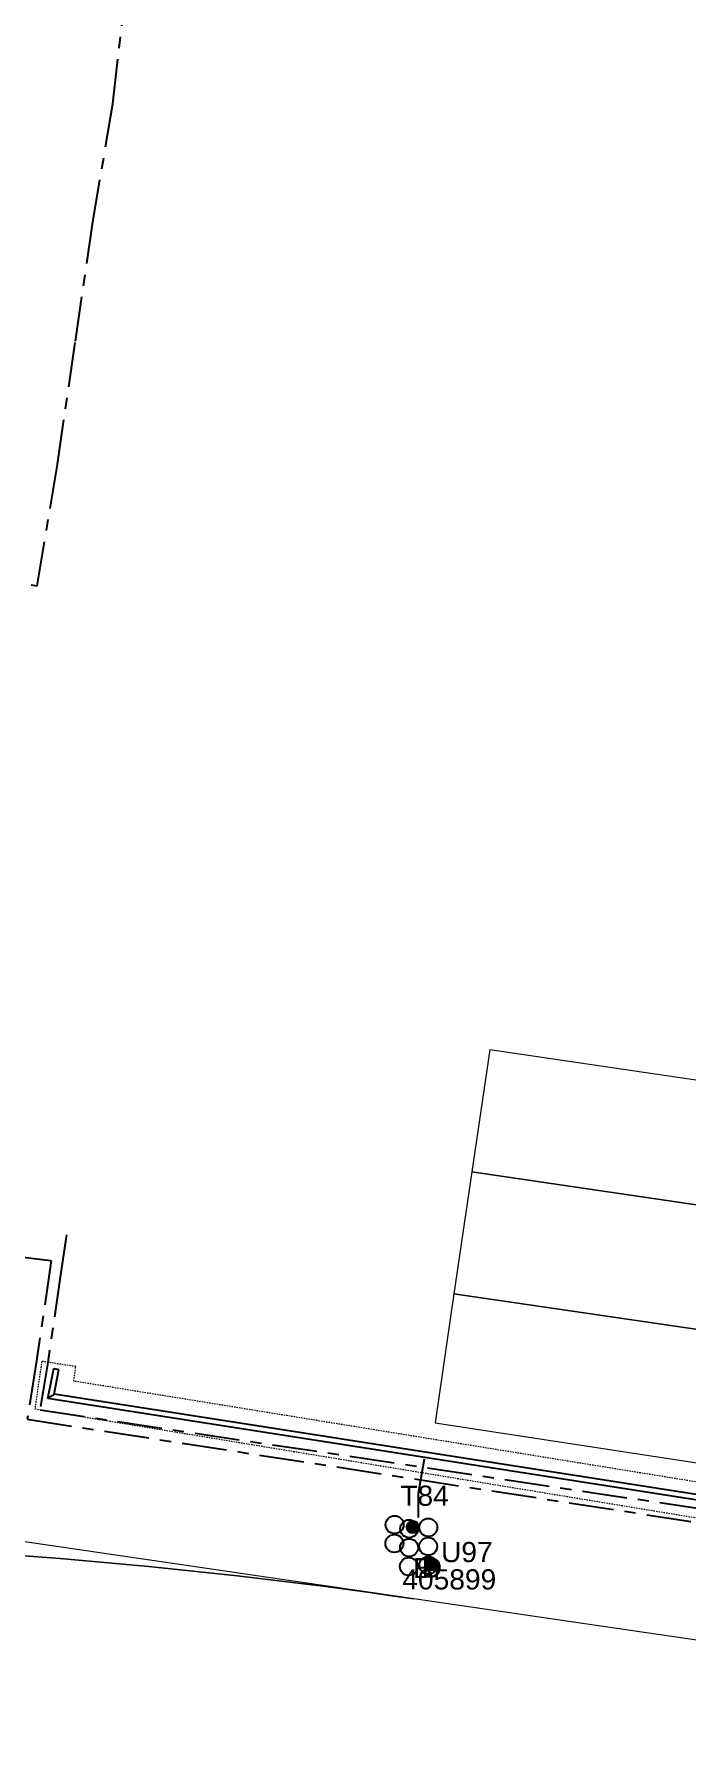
# Model space of a CAD drawing. Header units: metres. Extents: x 302924 to 304532, y 6268290 to 6269135.
# Drawn here: x 304122 to 304180.3, y 6268795 to 6268948.2 of the extents above; entities that cross this region are included whole.
import ezdxf
from ezdxf.enums import TextEntityAlignment as Align

# ---------------------------------------------------------------- set-up
doc = ezdxf.new("R2010")
doc.units = ezdxf.units.M
for name, pattern in [('Cable Exist UG', [7, 4, -1, 1, -1]), ('DASHED', [19.05, 12.7, -6.35]), ('HIDDEN2', [0.1875, 0.125, -0.0625])]:
    doc.linetypes.add(name, pattern=pattern)
doc.layers.get('0').update_dxf_attribs({"color": 6})
for name, color, linetype, lineweight in [('_User Miscellaneous1', 30, 'Continuous', 13), ('_User Miscellaneous5', 121, 'Continuous', 13), ('Cadastre Other Property_SP_EXT', 138, 'DASHED', 15), ('Mains_HV_EXT', 13, 'Continuous', 25), ('Mains_LV_EXT', 163, 'Continuous', 25)]:
    doc.layers.add(name, color=color, linetype=linetype, lineweight=lineweight)
doc.layers.add('Duct_SP_EXT', color=30, linetype='Continuous')
doc.styles.get("Standard").update_dxf_attribs({"font": 'arial.ttf'})

# ---------------------------------------------------------------- blocks, each defined once
blk = doc.blocks.new('DUCT_EXT')
blk.add_circle((0, 0.8), 0.8)
at = {"flags": 1}
blk.add_attdef('Z', (0, 0), '', height=0.2, dxfattribs=at)
at = {"flags": 9}
for tag, p in [('DUCT_CODE', (0, 0)), ('XSECT_TYPE', (0, -0.2)), ('STATE', (0, -0.6)), ('FB_REFERENCE', (0, -0.4)), ('NOTES', (0, -0.8))]:
    blk.add_attdef(tag, text='', height=0.2, dxfattribs=at).set_placement(p, align=Align.MIDDLE_LEFT)
blk = doc.blocks.new('CABLE_LARGE_EXT')
h = blk.add_hatch(color=256)
edge = h.paths.add_edge_path()
edge.add_arc((0, 0.55), 0.55, 0, 360)
blk.add_circle((0, 0.55), 0.55)
at = {"flags": 1}
blk.add_attdef('Z', (0, 0), '', height=0.2, dxfattribs=at)
at = {"flags": 9}
for tag, p in [('COND_CODE', (0, 0)), ('STATE', (0, -0.4)), ('XSECT_SIZE', (0, -0.6)), ('FB_REFERENCE', (0, -0.2)), ('NOTES', (0, -0.8))]:
    blk.add_attdef(tag, text='', height=0.2, dxfattribs=at).set_placement(p, align=Align.MIDDLE_LEFT)

msp = doc.modelspace()

# ---------------------------------------------------------------- linework, layer by layer
at = {"layer": '_User Miscellaneous1', "transparency": 33554687}
for p, q in [((304123.2172, 6268826.3404), (304123.7457, 6268829.0182)), ((304123.7457, 6268829.0182), (304123.9812, 6268828.9717)), ((304123.7848, 6268826.7375), (304124.2167, 6268828.9253)), ((304124.2167, 6268828.9253), (304123.9812, 6268828.9717)), ((304123.2172, 6268826.3404), (304123.501, 6268826.539)), ((304183.3415, 6268816.9416), (304123.2172, 6268826.3404)), ((304123.7848, 6268826.7375), (304123.501, 6268826.539)), ((304183.4244, 6268817.4144), (304123.7848, 6268826.7375))]:
    msp.add_line(p, q, dxfattribs=at)
at = {"layer": '_User Miscellaneous5', "linetype": 'Continuous', "transparency": 33554597}
for points in [[(304195.2977, 6268852.7007), (304162.6979, 6268857.4835), (304161.1012, 6268846.5993), (304193.6984, 6268841.8176), (304195.2977, 6268852.7007)], [(304193.6984, 6268841.8176), (304161.1012, 6268846.5993), (304159.5044, 6268835.7153), (304192.0999, 6268830.9335), (304193.6984, 6268841.8176)], [(304192.0999, 6268830.9335), (304159.5044, 6268835.7153), (304157.8144, 6268824.1917), (304190.3788, 6268819.2194), (304192.0999, 6268830.9335)]]:
    msp.add_lwpolyline(points, close=True, dxfattribs=at)
for points in [[(304120.3413, 6268812.3651), (304122.3244, 6268812.2148), (304124.3076, 6268812.0565), (304126.2902, 6268811.8912), (304128.2714, 6268811.717), (304130.2526, 6268811.5358), (304132.2332, 6268811.3456), (304134.2123, 6268811.1485), (304136.1914, 6268810.9433), (304138.1692, 6268810.7302), (304140.1463, 6268810.5091), (304142.1218, 6268810.2801), (304144.0976, 6268810.0431), (304146.0718, 6268809.798), (304148.0445, 6268809.546), (304150.0166, 6268809.2851), (304151.988, 6268809.0171), (304153.9579, 6268808.7412), (304155.9271, 6268808.4573), (303868.4049, 6268850.5457)], [(304184.0359, 6268776.0409), (304188.1062, 6268803.7465), (304188.1062, 6268803.7465), (304155.9271, 6268808.4573), (304153.9579, 6268808.7412), (304151.988, 6268809.0171), (304150.0166, 6268809.2851), (304148.0445, 6268809.546), (304146.0718, 6268809.798), (304144.0976, 6268810.0431), (304142.1218, 6268810.2801), (304140.1463, 6268810.5091), (304138.1692, 6268810.7302), (304136.1914, 6268810.9433), (304134.2123, 6268811.1485), (304132.2332, 6268811.3456), (304130.2526, 6268811.5358), (304128.2714, 6268811.717), (304126.2902, 6268811.8912), (304124.3076, 6268812.0565), (304122.3244, 6268812.2148), (304120.3413, 6268812.3651)]]:
    msp.add_lwpolyline(points, dxfattribs=at)
at = {"layer": 'Cadastre Other Property_SP_EXT', "linetype": 'HIDDEN2'}
msp.add_lwpolyline([(304122.6763, 6268829.6742), (304122.0631, 6268825.4358), (304190.162, 6268814.2173), (304190.6241, 6268817.3638), (304125.5398, 6268827.9032), (304125.7155, 6268829.1973), (304122.6763, 6268829.6742)], close=True, dxfattribs=at)
at = {"layer": 'Duct_SP_EXT'}
for p, q in [((304123.2172, 6268826.3404), (304123.7457, 6268829.0182)), ((304123.7457, 6268829.0182), (304123.9812, 6268828.9717)), ((304123.7848, 6268826.7375), (304124.2167, 6268828.9253)), ((304124.2167, 6268828.9253), (304123.9812, 6268828.9717)), ((304123.2172, 6268826.3404), (304123.501, 6268826.539)), ((304183.3415, 6268816.9416), (304123.2172, 6268826.3404)), ((304123.7848, 6268826.7375), (304123.501, 6268826.539)), ((304183.4244, 6268817.4144), (304123.7848, 6268826.7375))]:
    msp.add_line(p, q, dxfattribs=at)
msp.add_lwpolyline([(304156.3307, 6268815.7116), (304156.3307, 6268817.9024), (304156.8641, 6268820.9571)], dxfattribs=at)
at = {"layer": 'Mains_HV_EXT', "linetype": 'Cable Exist UG'}
for points in [[(304114.3224, 6268898.1373), (304114.8111, 6268900.0393), (304122.2646, 6268898.9401), (304122.2646, 6268898.9401), (304124.0756, 6268909.7999), (304125.6849, 6268920.7967), (304125.6849, 6268920.7967), (304127.2156, 6268931.2493), (304129.022, 6268942.0082), (304129.022, 6268942.0082), (304130.4832, 6268954.62)], [(304024.393, 6268853.0228), (304050.3534, 6268849.2084), (304050.3534, 6268849.2084), (304058.2448, 6268847.9708), (304068.1101, 6268846.4234), (304078.0289, 6268844.9), (304087.8935, 6268843.3517), (304097.7187, 6268842.0147), (304105.609, 6268840.776), (304123.5266, 6268838.6846), (304123.5266, 6268838.6846), (304122.217, 6268829.7318), (304121.3778, 6268824.5002), (304206.5481, 6268811.3799), (304205.8626, 6268806.7925)]]:
    msp.add_lwpolyline(points, dxfattribs=at)
at = {"layer": 'Mains_LV_EXT', "linetype": 'Cable Exist UG'}
msp.add_lwpolyline([(304124.8739, 6268840.9861), (304124.3799, 6268837.6089), (304124.3799, 6268837.6089), (304123.2054, 6268829.5802), (304122.5244, 6268825.3345), (304191.319, 6268815.045), (304191.944, 6268815.0176), (304191.944, 6268815.0176), (304192.2835, 6268817.3301), (304194.2841, 6268817.188), (304194.2841, 6268817.188), (304196.1018, 6268829.5686), (304194.2306, 6268830.8087)], dxfattribs=at)

# ---------------------------------------------------------------- block references
at = {"layer": 'Duct_SP_EXT'}
for name, p in [('DUCT_EXT', (304154.2005, 6268814.2825)), ('DUCT_EXT', (304155.4984, 6268813.9215)), ('CABLE_LARGE_EXT', (304155.8408, 6268814.3133)), ('DUCT_EXT', (304157.2111, 6268814.0375)), ('DUCT_EXT', (304154.1821, 6268812.6004)), ('DUCT_EXT', (304155.4973, 6268812.2314)), ('DUCT_EXT', (304157.2023, 6268812.3454)), ('DUCT_EXT', (304155.4706, 6268810.5504)), ('DUCT_EXT', (304157.2153, 6268810.6531))]:
    msp.add_blockref(name, p, dxfattribs=at)
at = {"layer": 'Duct_SP_EXT', "rotation": 77.66091283570452}
msp.add_blockref('CABLE_LARGE_EXT', (304158.0641, 6268811.4173), dxfattribs=at)

# ---------------------------------------------------------------- texts
at = {"layer": 'Duct_SP_EXT'}
for s, p in [('T84', (304154.7116, 6268816.7708)), ('U97', (304158.3499, 6268811.7388)), ('B', (304155.8596, 6268810.3075)), ('D', (304156.6256, 6268810.3475)), ('405899', (304154.8929, 6268809.2968))]:
    msp.add_text(s, height=1.8, dxfattribs=at).set_placement(p)

doc.saveas('drawing.dxf')
